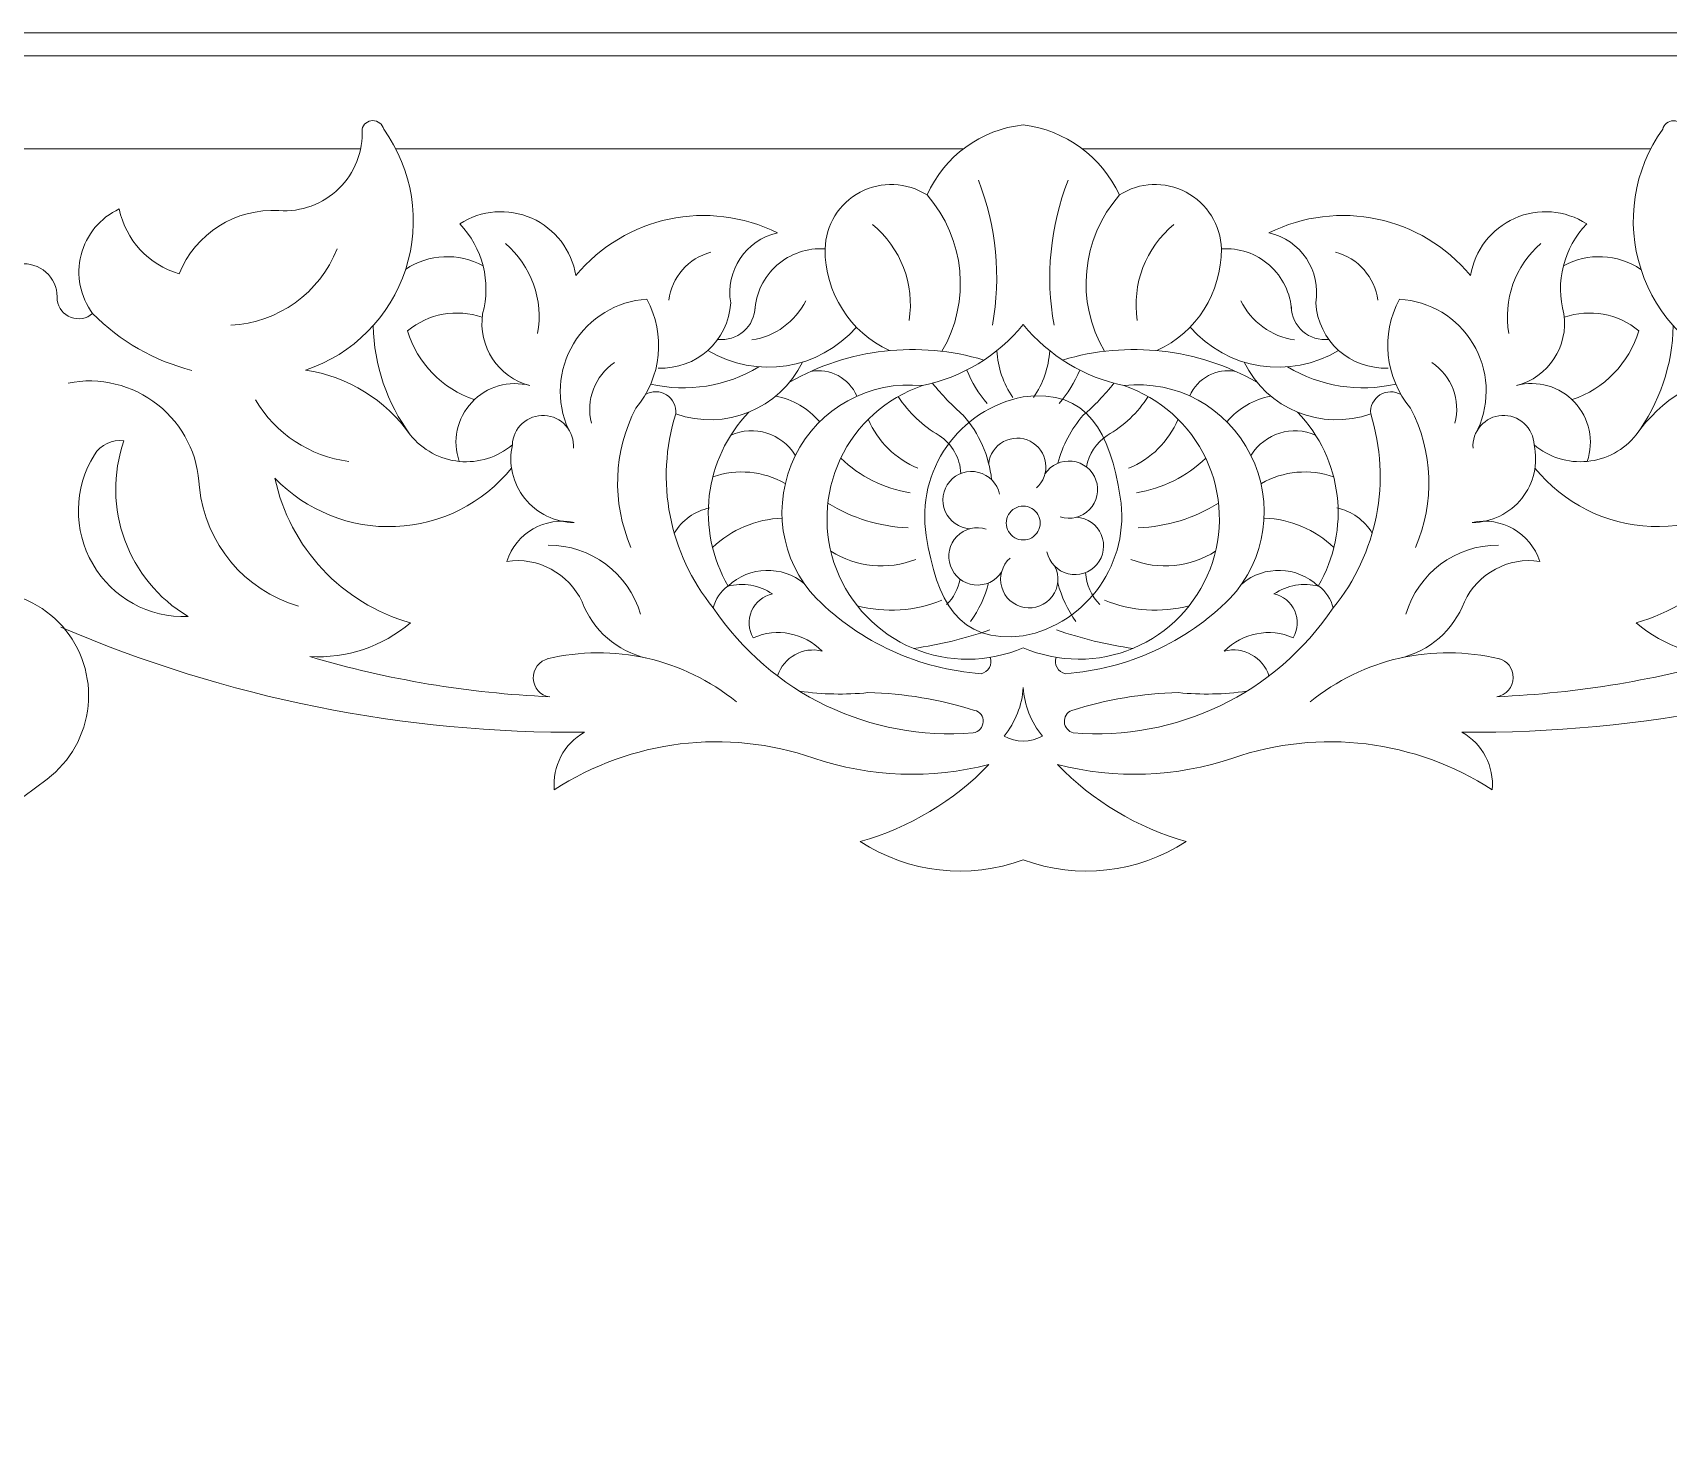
# Model space of a CAD drawing. Header units: millimetres. Extents: x 4333 to 4578, y 940 to 1198.
# Drawn here: x 4391.9 to 4462.3, y 1137.4 to 1198.4 of the extents above; entities that cross this region are included whole.
import ezdxf

# ---------------------------------------------------------------- set-up
doc = ezdxf.new("R2010")
doc.units = ezdxf.units.MM
doc.header["$MEASUREMENT"] = 0
doc.layers.add('SITARA ALL', color=18, linetype='Continuous', true_color=0x000000)

msp = doc.modelspace()

# ---------------------------------------------------------------- linework, layer by layer
at = {"layer": 'SITARA ALL', "lineweight": 9}
for points, knots in [([(4332.512, 1198.401), (4332.512, 1198.401), (4576.512, 1198.401), (4576.512, 1198.401), (4576.512, 1198.401), (4576.512, 1076.401), (4576.512, 1076.401), (4576.512, 1076.401), (4332.512, 1076.401), (4332.512, 1076.401), (4332.512, 1076.401), (4332.512, 1198.401), (4332.512, 1198.401)], [0, 0, 0, 0, 0.25, 0.25, 0.25, 0.5, 0.5, 0.5, 0.75, 0.75, 0.75, 1, 1, 1, 1]), ([(4338.513, 1163.734), (4338.513, 1163.734), (4338.513, 1139.689), (4338.513, 1139.689), (4338.513, 1139.689), (4334.512, 1139.689), (4334.512, 1139.689), (4334.512, 1139.689), (4334.512, 1197.401), (4334.512, 1197.401), (4334.512, 1197.401), (4434.512, 1197.401), (4434.512, 1197.401), (4434.512, 1197.401), (4534.512, 1197.401), (4534.512, 1197.401), (4534.512, 1197.401), (4534.512, 1139.689), (4534.512, 1139.689), (4534.512, 1139.689), (4531.36, 1139.689), (4531.36, 1139.689), (4531.36, 1139.689), (4531.36, 1165.684), (4531.36, 1165.684)], [0, 0, 0, 0, 0.111111, 0.111111, 0.111111, 0.222222, 0.222222, 0.222222, 0.333333, 0.333333, 0.333333, 0.444444, 0.444444, 0.444444, 0.555556, 0.555556, 0.555556, 0.666667, 0.666667, 0.666667, 0.777778, 0.777778, 0.777778, 1, 1, 1, 1]), ([(4373.076, 1193.4), (4377.229, 1191.915), (4381.81, 1192.221), (4385.727, 1194.249), (4386.357, 1194.392), (4387.011, 1194.392), (4387.641, 1194.249), (4388.337, 1194.09), (4388.926, 1193.627), (4389.245, 1192.988), (4389.564, 1192.349), (4389.578, 1191.596), (4389.287, 1190.943), (4388.995, 1190.291), (4388.426, 1189.804), (4387.737, 1189.616), (4387.048, 1189.427), (4386.307, 1189.56), (4385.724, 1189.974), (4386.256, 1188.046), (4388.065, 1186.757), (4390.06, 1186.887), (4390.024, 1187.291), (4390.159, 1187.691), (4390.432, 1187.99), (4390.706, 1188.289), (4391.094, 1188.46), (4391.5, 1188.46), (4391.905, 1188.46), (4392.292, 1188.29), (4392.565, 1187.992), (4392.839, 1187.693), (4392.975, 1187.291), (4392.939, 1186.887), (4392.992, 1186.552), (4393.221, 1186.271), (4393.54, 1186.153), (4393.858, 1186.035), (4394.212, 1186.095), (4394.471, 1186.315), (4393.934, 1187.038), (4393.75, 1187.964), (4393.971, 1188.836), (4394.192, 1189.709), (4394.799, 1190.438), (4395.616, 1190.818), (4395.889, 1189.481), (4396.881, 1188.408), (4398.192, 1188.03), (4398.89, 1189.764), (4400.621, 1190.857), (4402.486, 1190.746), (4403.442, 1190.678), (4404.381, 1191.024), (4405.065, 1191.694), (4405.749, 1192.365), (4406.113, 1193.292), (4406.064, 1194.249), (4406.114, 1194.463), (4406.304, 1194.615), (4406.524, 1194.618), (4406.744, 1194.62), (4406.94, 1194.462), (4406.994, 1194.249), (4408.251, 1192.505), (4408.603, 1190.267), (4407.942, 1188.222), (4407.28, 1186.177), (4405.67, 1184.563), (4403.631, 1183.885), (4405.45, 1183.609), (4407.079, 1182.602), (4408.14, 1181.098), (4408.658, 1180.447), (4409.418, 1180.034), (4410.246, 1179.953), (4411.074, 1179.873), (4411.896, 1180.129), (4412.53, 1180.668)], [0, 0, 0, 0, 0.037037, 0.037037, 0.037037, 0.074074, 0.074074, 0.074074, 0.111111, 0.111111, 0.111111, 0.148148, 0.148148, 0.148148, 0.185185, 0.185185, 0.185185, 0.222222, 0.222222, 0.222222, 0.259259, 0.259259, 0.259259, 0.296296, 0.296296, 0.296296, 0.333333, 0.333333, 0.333333, 0.37037, 0.37037, 0.37037, 0.407407, 0.407407, 0.407407, 0.444444, 0.444444, 0.444444, 0.481481, 0.481481, 0.481481, 0.518519, 0.518519, 0.518519, 0.555556, 0.555556, 0.555556, 0.592593, 0.592593, 0.592593, 0.62963, 0.62963, 0.62963, 0.666667, 0.666667, 0.666667, 0.703704, 0.703704, 0.703704, 0.740741, 0.740741, 0.740741, 0.777778, 0.777778, 0.777778, 0.814815, 0.814815, 0.814815, 0.851852, 0.851852, 0.851852, 0.888889, 0.888889, 0.888889, 0.925926, 0.925926, 0.925926, 1, 1, 1, 1]), ([(4446.061, 1186.43), (4446.018, 1187.187), (4445.674, 1187.896), (4445.106, 1188.397), (4444.537, 1188.899), (4443.794, 1189.151), (4443.038, 1189.098), (4443.009, 1190.127), (4442.428, 1191.061), (4441.517, 1191.54), (4440.605, 1192.02), (4439.516, 1191.977), (4438.652, 1191.418), (4437.886, 1193.072), (4436.321, 1194.213), (4434.512, 1194.433), (4432.692, 1194.238), (4431.115, 1193.09), (4430.372, 1191.418), (4429.506, 1191.973), (4428.407, 1192.018), (4427.497, 1191.535), (4426.588, 1191.052), (4426.011, 1190.128), (4425.986, 1189.098), (4425.229, 1189.15), (4424.484, 1188.897), (4423.916, 1188.395), (4423.348, 1187.893), (4423.005, 1187.188), (4422.963, 1186.43)], [0, 0, 0, 0, 0.090909, 0.090909, 0.090909, 0.181818, 0.181818, 0.181818, 0.272727, 0.272727, 0.272727, 0.363636, 0.363636, 0.363636, 0.454545, 0.454545, 0.454545, 0.545455, 0.545455, 0.545455, 0.636364, 0.636364, 0.636364, 0.727273, 0.727273, 0.727273, 0.818182, 0.818182, 0.818182, 1, 1, 1, 1]), ([(4495.948, 1193.4), (4491.798, 1191.915), (4487.213, 1192.223), (4483.297, 1194.249), (4482.667, 1194.392), (4482.013, 1194.392), (4481.383, 1194.249), (4480.686, 1194.088), (4480.097, 1193.624), (4479.779, 1192.983), (4479.46, 1192.342), (4479.444, 1191.596), (4479.737, 1190.943), (4480.031, 1190.291), (4480.601, 1189.804), (4481.292, 1189.617), (4481.983, 1189.429), (4482.717, 1189.559), (4483.3, 1189.974), (4482.77, 1188.048), (4480.957, 1186.759), (4478.964, 1186.887), (4479, 1187.292), (4478.864, 1187.692), (4478.589, 1187.991), (4478.315, 1188.29), (4477.93, 1188.46), (4477.524, 1188.46), (4477.119, 1188.46), (4476.732, 1188.289), (4476.458, 1187.989), (4476.184, 1187.69), (4476.049, 1187.291), (4476.085, 1186.887), (4476.034, 1186.552), (4475.806, 1186.271), (4475.489, 1186.152), (4475.172, 1186.033), (4474.812, 1186.097), (4474.553, 1186.315), (4475.09, 1187.04), (4475.272, 1187.967), (4475.049, 1188.841), (4474.826, 1189.715), (4474.226, 1190.439), (4473.408, 1190.818), (4473.136, 1189.482), (4472.142, 1188.408), (4470.832, 1188.03), (4470.132, 1189.765), (4468.405, 1190.858), (4466.538, 1190.746), (4465.584, 1190.677), (4464.645, 1191.02), (4463.961, 1191.689), (4463.277, 1192.358), (4462.912, 1193.293), (4462.96, 1194.249), (4462.905, 1194.463), (4462.711, 1194.612), (4462.49, 1194.61), (4462.269, 1194.608), (4462.08, 1194.464), (4462.029, 1194.249), (4460.775, 1192.499), (4460.428, 1190.257), (4461.095, 1188.21), (4461.762, 1186.162), (4463.348, 1184.56), (4465.393, 1183.885), (4463.573, 1183.609), (4461.945, 1182.603), (4460.884, 1181.098), (4461.889, 1182.461), (4462.447, 1184.1), (4462.482, 1185.793)], [0, 0, 0, 0, 0.038462, 0.038462, 0.038462, 0.076923, 0.076923, 0.076923, 0.115385, 0.115385, 0.115385, 0.153846, 0.153846, 0.153846, 0.192308, 0.192308, 0.192308, 0.230769, 0.230769, 0.230769, 0.269231, 0.269231, 0.269231, 0.307692, 0.307692, 0.307692, 0.346154, 0.346154, 0.346154, 0.384615, 0.384615, 0.384615, 0.423077, 0.423077, 0.423077, 0.461538, 0.461538, 0.461538, 0.5, 0.5, 0.5, 0.538462, 0.538462, 0.538462, 0.576923, 0.576923, 0.576923, 0.615385, 0.615385, 0.615385, 0.653846, 0.653846, 0.653846, 0.692308, 0.692308, 0.692308, 0.730769, 0.730769, 0.730769, 0.769231, 0.769231, 0.769231, 0.807692, 0.807692, 0.807692, 0.846154, 0.846154, 0.846154, 0.884615, 0.884615, 0.884615, 0.923077, 0.923077, 0.923077, 1, 1, 1, 1]), ([(4418.803, 1183.972), (4420.438, 1183.892), (4421.832, 1185.142), (4421.925, 1186.776), (4421.683, 1188.156), (4422.573, 1189.483), (4423.941, 1189.786), (4420.97, 1191.264), (4417.377, 1190.506), (4415.262, 1187.949), (4415.087, 1189.04), (4414.372, 1189.969), (4413.362, 1190.417), (4412.352, 1190.865), (4411.192, 1190.777), (4410.266, 1190.174), (4411.253, 1189.147), (4411.627, 1187.676), (4411.251, 1186.302), (4411.042, 1184.903), (4411.919, 1183.572), (4413.289, 1183.217), (4412.384, 1183.458), (4411.42, 1183.18), (4410.783, 1182.494), (4410.146, 1181.808), (4409.936, 1180.837), (4410.244, 1179.953)], [0, 0, 0, 0, 0.1, 0.1, 0.1, 0.2, 0.2, 0.2, 0.3, 0.3, 0.3, 0.4, 0.4, 0.4, 0.5, 0.5, 0.5, 0.6, 0.6, 0.6, 0.7, 0.7, 0.7, 0.8, 0.8, 0.8, 1, 1, 1, 1]), ([(4458.78, 1179.953), (4459.084, 1180.838), (4458.874, 1181.819), (4458.233, 1182.503), (4457.593, 1183.186), (4456.639, 1183.462), (4455.735, 1183.217), (4457.104, 1183.573), (4457.984, 1184.903), (4457.773, 1186.302), (4457.397, 1187.675), (4457.772, 1189.147), (4458.758, 1190.174), (4457.83, 1190.774), (4456.662, 1190.864), (4455.653, 1190.413), (4454.645, 1189.962), (4453.934, 1189.041), (4453.762, 1187.949), (4451.645, 1190.504), (4448.053, 1191.267), (4445.083, 1189.786), (4446.451, 1189.485), (4447.339, 1188.157), (4447.099, 1186.776), (4447.194, 1185.142), (4448.586, 1183.89), (4450.221, 1183.972)], [0, 0, 0, 0, 0.1, 0.1, 0.1, 0.2, 0.2, 0.2, 0.3, 0.3, 0.3, 0.4, 0.4, 0.4, 0.5, 0.5, 0.5, 0.6, 0.6, 0.6, 0.7, 0.7, 0.7, 0.8, 0.8, 0.8, 1, 1, 1, 1]), ([(4411.234, 1186.157), (4410.134, 1186.535), (4408.918, 1186.315), (4408.021, 1185.576), (4408.441, 1184.18), (4409.512, 1183.075), (4410.894, 1182.612)], [0, 0, 0, 0, 0.333333, 0.333333, 0.333333, 1, 1, 1, 1]), ([(4417.635, 1176.253), (4416.796, 1178.181), (4416.875, 1180.385), (4417.847, 1182.248), (4418.95, 1183.567), (4419.137, 1185.423), (4418.318, 1186.935), (4417.014, 1186.853), (4415.834, 1186.136), (4415.161, 1185.016), (4414.488, 1183.896), (4414.405, 1182.526), (4414.945, 1181.337)], [0, 0, 0, 0, 0.2, 0.2, 0.2, 0.4, 0.4, 0.4, 0.6, 0.6, 0.6, 1, 1, 1, 1]), ([(4421.366, 1185.203), (4421.77, 1185.157), (4422.175, 1185.283), (4422.481, 1185.55), (4422.788, 1185.817), (4422.968, 1186.198), (4422.978, 1186.605)], [0, 0, 0, 0, 0.333333, 0.333333, 0.333333, 1, 1, 1, 1]), ([(4446.046, 1186.605), (4446.056, 1186.198), (4446.237, 1185.815), (4446.544, 1185.548), (4446.851, 1185.282), (4447.254, 1185.157), (4447.658, 1185.203)], [0, 0, 0, 0, 0.333333, 0.333333, 0.333333, 1, 1, 1, 1]), ([(4451.389, 1176.253), (4452.227, 1178.182), (4452.15, 1180.384), (4451.177, 1182.248), (4450.075, 1183.565), (4449.888, 1185.424), (4450.705, 1186.935), (4452.007, 1186.857), (4453.188, 1186.144), (4453.862, 1185.028), (4454.537, 1183.912), (4454.615, 1182.526), (4454.079, 1181.337)], [0, 0, 0, 0, 0.2, 0.2, 0.2, 0.4, 0.4, 0.4, 0.6, 0.6, 0.6, 1, 1, 1, 1]), ([(4458.13, 1182.612), (4459.512, 1183.075), (4460.583, 1184.179), (4461.003, 1185.576), (4460.106, 1186.314), (4458.89, 1186.535), (4457.79, 1186.157)], [0, 0, 0, 0, 0.333333, 0.333333, 0.333333, 1, 1, 1, 1]), ([(4430.177, 1183.213), (4431.878, 1183.571), (4433.406, 1184.496), (4434.512, 1185.838), (4435.618, 1184.496), (4437.146, 1183.571), (4438.847, 1183.213)], [0, 0, 0, 0, 0.333333, 0.333333, 0.333333, 1, 1, 1, 1]), ([(4425.008, 1184.226), (4424.026, 1182.205), (4421.678, 1181.247), (4419.561, 1182), (4418.662, 1179.121), (4419.268, 1175.986), (4421.177, 1173.65)], [0, 0, 0, 0, 0.333333, 0.333333, 0.333333, 1, 1, 1, 1]), ([(4445.086, 1170.723), (4444.823, 1171.528), (4443.987, 1171.995), (4443.164, 1171.794), (4443.939, 1172.58), (4445.119, 1172.806), (4446.129, 1172.364), (4446.334, 1172.717), (4446.358, 1173.146), (4446.194, 1173.519), (4446.03, 1173.892), (4445.7, 1174.164), (4445.302, 1174.251), (4445.866, 1174.634), (4446.568, 1174.755), (4447.228, 1174.584), (4447.537, 1174.355), (4447.756, 1174.024), (4447.847, 1173.65), (4449.755, 1175.986), (4450.363, 1179.121), (4449.463, 1182), (4447.347, 1181.245), (4445, 1182.206), (4444.016, 1184.226)], [0, 0, 0, 0, 0.111111, 0.111111, 0.111111, 0.222222, 0.222222, 0.222222, 0.333333, 0.333333, 0.333333, 0.444444, 0.444444, 0.444444, 0.555556, 0.555556, 0.555556, 0.666667, 0.666667, 0.666667, 0.777778, 0.777778, 0.777778, 1, 1, 1, 1]), ([(4393.413, 1183.326), (4394.774, 1183.596), (4396.186, 1183.255), (4397.274, 1182.393), (4398.362, 1181.53), (4399.016, 1180.225), (4399.063, 1178.838), (4399.316, 1176.423), (4401.003, 1174.403), (4403.334, 1173.727)], [0, 0, 0, 0, 0.25, 0.25, 0.25, 0.5, 0.5, 0.5, 1, 1, 1, 1]), ([(4435.932, 1171.521), (4435.879, 1171.376), (4435.891, 1171.214), (4435.967, 1171.079), (4436.043, 1170.944), (4436.173, 1170.849), (4436.325, 1170.819), (4438.997, 1171.014), (4441.508, 1172.161), (4443.406, 1174.051), (4444.971, 1175.723), (4445.327, 1178.193), (4444.298, 1180.238), (4443.268, 1182.284), (4441.122, 1183.475), (4438.847, 1183.213), (4440.405, 1182.686), (4441.681, 1181.547), (4442.381, 1180.059), (4443.08, 1178.57), (4443.14, 1176.853), (4442.551, 1175.318), (4441.962, 1173.782), (4440.772, 1172.553), (4439.256, 1171.915), (4437.741, 1171.276), (4436.022, 1171.286), (4434.512, 1171.937), (4433.002, 1171.284), (4431.292, 1171.275), (4429.775, 1171.911), (4428.259, 1172.548), (4427.065, 1173.783), (4426.473, 1175.318), (4425.882, 1176.852), (4425.942, 1178.562), (4426.64, 1180.051), (4427.337, 1181.541), (4428.619, 1182.684), (4430.177, 1183.213), (4427.9, 1183.454), (4425.714, 1182.248), (4424.704, 1180.193), (4423.693, 1178.138), (4424.037, 1175.708), (4425.618, 1174.051), (4427.516, 1172.161), (4430.027, 1171.014), (4432.699, 1170.819), (4432.851, 1170.849), (4432.982, 1170.944), (4433.057, 1171.08), (4433.133, 1171.215), (4433.146, 1171.376), (4433.092, 1171.521)], [0, 0, 0, 0, 0.052632, 0.052632, 0.052632, 0.105263, 0.105263, 0.105263, 0.157895, 0.157895, 0.157895, 0.210526, 0.210526, 0.210526, 0.263158, 0.263158, 0.263158, 0.315789, 0.315789, 0.315789, 0.368421, 0.368421, 0.368421, 0.421053, 0.421053, 0.421053, 0.473684, 0.473684, 0.473684, 0.526316, 0.526316, 0.526316, 0.578947, 0.578947, 0.578947, 0.631579, 0.631579, 0.631579, 0.684211, 0.684211, 0.684211, 0.736842, 0.736842, 0.736842, 0.789474, 0.789474, 0.789474, 0.842105, 0.842105, 0.842105, 0.894737, 0.894737, 0.894737, 1, 1, 1, 1]), ([(4434.512, 1172.443), (4437.284, 1172.984), (4439.13, 1175.623), (4438.686, 1178.413), (4438.242, 1181.202), (4437.315, 1183.081), (4434.512, 1182.734), (4431.74, 1182.194), (4429.894, 1179.554), (4430.338, 1176.764), (4430.782, 1173.975), (4431.709, 1172.096), (4434.512, 1172.443)], [0, 0, 0, 0, 0.25, 0.25, 0.25, 0.5, 0.5, 0.5, 0.75, 0.75, 0.75, 1, 1, 1, 1]), ([(4433.152, 1179.166), (4433.039, 1180.193), (4432.614, 1181.16), (4431.933, 1181.937), (4431.449, 1182.354), (4431.007, 1182.816), (4430.611, 1183.317)], [0, 0, 0, 0, 0.333333, 0.333333, 0.333333, 1, 1, 1, 1]), ([(4438.413, 1183.317), (4438.017, 1182.816), (4437.575, 1182.354), (4437.091, 1181.937), (4436.572, 1181.344), (4436.199, 1180.639), (4436.002, 1179.876)], [0, 0, 0, 0, 0.333333, 0.333333, 0.333333, 1, 1, 1, 1]), ([(4419.561, 1182), (4419.592, 1182.325), (4419.437, 1182.641), (4419.16, 1182.816), (4418.883, 1182.991), (4418.535, 1182.997), (4418.254, 1182.828)], [0, 0, 0, 0, 0.333333, 0.333333, 0.333333, 1, 1, 1, 1]), ([(4429.136, 1182.747), (4429.579, 1182.054), (4430.184, 1181.479), (4430.899, 1181.071), (4431.45, 1180.704), (4431.795, 1180.096), (4431.829, 1179.434)], [0, 0, 0, 0, 0.333333, 0.333333, 0.333333, 1, 1, 1, 1]), ([(4439.888, 1182.747), (4439.445, 1182.054), (4438.84, 1181.479), (4438.125, 1181.071), (4437.657, 1180.759), (4437.334, 1180.271), (4437.229, 1179.718)], [0, 0, 0, 0, 0.333333, 0.333333, 0.333333, 1, 1, 1, 1]), ([(4450.77, 1182.828), (4450.488, 1182.995), (4450.136, 1182.99), (4449.861, 1182.814), (4449.585, 1182.637), (4449.431, 1182.325), (4449.463, 1182)], [0, 0, 0, 0, 0.333333, 0.333333, 0.333333, 1, 1, 1, 1]), ([(4415.157, 1180.522), (4415.182, 1180.874), (4415.065, 1181.221), (4414.831, 1181.486), (4414.598, 1181.751), (4414.27, 1181.911), (4413.918, 1181.93), (4413.565, 1181.949), (4413.22, 1181.826), (4412.959, 1181.589), (4412.698, 1181.351), (4412.544, 1181.02), (4412.53, 1180.668), (4412.351, 1179.857), (4412.548, 1179.009), (4413.066, 1178.36), (4413.584, 1177.711), (4414.362, 1177.331), (4415.193, 1177.326), (4413.938, 1177.594), (4412.685, 1176.873), (4412.29, 1175.652), (4413.634, 1175.848), (4414.95, 1175.141), (4415.531, 1173.913), (4415.994, 1172.689), (4417.037, 1171.778), (4418.313, 1171.485)], [0, 0, 0, 0, 0.1, 0.1, 0.1, 0.2, 0.2, 0.2, 0.3, 0.3, 0.3, 0.4, 0.4, 0.4, 0.5, 0.5, 0.5, 0.6, 0.6, 0.6, 0.7, 0.7, 0.7, 0.8, 0.8, 0.8, 1, 1, 1, 1]), ([(4422.71, 1182.072), (4420.769, 1180.058), (4420.403, 1177.002), (4421.819, 1174.59), (4422.728, 1175.448), (4424.137, 1175.491), (4425.098, 1174.692)], [0, 0, 0, 0, 0.333333, 0.333333, 0.333333, 1, 1, 1, 1]), ([(4443.926, 1174.692), (4444.887, 1175.492), (4446.295, 1175.447), (4447.205, 1174.59), (4448.619, 1177.003), (4448.257, 1180.06), (4446.314, 1182.072)], [0, 0, 0, 0, 0.333333, 0.333333, 0.333333, 1, 1, 1, 1]), ([(4453.867, 1180.522), (4453.842, 1180.874), (4453.958, 1181.221), (4454.191, 1181.485), (4454.424, 1181.75), (4454.755, 1181.91), (4455.106, 1181.93), (4455.458, 1181.95), (4455.803, 1181.828), (4456.064, 1181.59), (4456.325, 1181.353), (4456.48, 1181.02), (4456.494, 1180.668), (4457.129, 1180.13), (4457.954, 1179.872), (4458.782, 1179.954), (4459.61, 1180.035), (4460.367, 1180.446), (4460.884, 1181.098)], [0, 0, 0, 0, 0.142857, 0.142857, 0.142857, 0.285714, 0.285714, 0.285714, 0.428571, 0.428571, 0.428571, 0.571429, 0.571429, 0.571429, 0.714286, 0.714286, 0.714286, 1, 1, 1, 1]), ([(4398.574, 1173.283), (4395.981, 1174.827), (4394.83, 1177.985), (4395.815, 1180.837), (4395.311, 1180.909), (4394.812, 1180.673), (4394.548, 1180.238), (4393.652, 1178.807), (4393.623, 1176.998), (4394.472, 1175.539), (4395.321, 1174.081), (4396.887, 1173.211), (4398.574, 1173.283)], [0, 0, 0, 0, 0.25, 0.25, 0.25, 0.5, 0.5, 0.5, 0.75, 0.75, 0.75, 1, 1, 1, 1]), ([(4435.081, 1178.81), (4435.381, 1179.082), (4435.528, 1179.486), (4435.474, 1179.888), (4435.42, 1180.29), (4435.175, 1180.638), (4434.813, 1180.822), (4434.452, 1181.007), (4434.023, 1181.001), (4433.666, 1180.808), (4433.309, 1180.615), (4433.07, 1180.263), (4433.026, 1179.859)], [0, 0, 0, 0, 0.2, 0.2, 0.2, 0.4, 0.4, 0.4, 0.6, 0.6, 0.6, 1, 1, 1, 1]), ([(4456.494, 1180.668), (4456.675, 1179.859), (4456.48, 1179.011), (4455.964, 1178.362), (4455.448, 1177.713), (4454.661, 1177.332), (4453.831, 1177.326), (4455.084, 1177.595), (4456.338, 1176.871), (4456.734, 1175.652), (4455.388, 1175.848), (4454.074, 1175.143), (4453.493, 1173.913), (4453.031, 1172.69), (4451.986, 1171.778), (4450.711, 1171.485)], [0, 0, 0, 0, 0.166667, 0.166667, 0.166667, 0.333333, 0.333333, 0.333333, 0.5, 0.5, 0.5, 0.666667, 0.666667, 0.666667, 1, 1, 1, 1]), ([(4414.083, 1171.466), (4413.685, 1171.378), (4413.409, 1171.014), (4413.431, 1170.607), (4413.453, 1170.199), (4413.731, 1169.872), (4414.136, 1169.827), (4410.639, 1169.98), (4407.173, 1170.56), (4403.816, 1171.553), (4405.392, 1171.463), (4406.942, 1171.985), (4408.142, 1173.01), (4405.194, 1173.842), (4402.949, 1176.242), (4402.311, 1179.238), (4403.662, 1177.828), (4405.555, 1177.068), (4407.505, 1177.152), (4409.456, 1177.236), (4411.269, 1178.146), (4412.495, 1179.666)], [0, 0, 0, 0, 0.125, 0.125, 0.125, 0.25, 0.25, 0.25, 0.375, 0.375, 0.375, 0.5, 0.5, 0.5, 0.625, 0.625, 0.625, 0.75, 0.75, 0.75, 1, 1, 1, 1]), ([(4433.491, 1178.549), (4433.391, 1179.008), (4433.039, 1179.37), (4432.583, 1179.483), (4432.127, 1179.597), (4431.651, 1179.447), (4431.347, 1179.089), (4431.043, 1178.731), (4430.968, 1178.232), (4431.154, 1177.8), (4431.34, 1177.369), (4431.748, 1177.081), (4432.217, 1177.056)], [0, 0, 0, 0, 0.2, 0.2, 0.2, 0.4, 0.4, 0.4, 0.6, 0.6, 0.6, 1, 1, 1, 1]), ([(4436.102, 1177.563), (4436.549, 1177.421), (4437.039, 1177.544), (4437.365, 1177.882), (4437.691, 1178.22), (4437.8, 1178.708), (4437.642, 1179.15), (4437.484, 1179.592), (4437.089, 1179.907), (4436.622, 1179.961), (4436.156, 1180.016), (4435.702, 1179.806), (4435.446, 1179.413)], [0, 0, 0, 0, 0.2, 0.2, 0.2, 0.4, 0.4, 0.4, 0.6, 0.6, 0.6, 1, 1, 1, 1]), ([(4456.529, 1179.666), (4457.757, 1178.148), (4459.579, 1177.232), (4461.53, 1177.152), (4463.481, 1177.071), (4465.364, 1177.826), (4466.713, 1179.238), (4466.077, 1176.241), (4463.829, 1173.843), (4460.882, 1173.01), (4462.083, 1171.985), (4463.632, 1171.463), (4465.208, 1171.553), (4461.851, 1170.56), (4458.385, 1169.98), (4454.888, 1169.827), (4455.291, 1169.889), (4455.59, 1170.234), (4455.594, 1170.642), (4455.599, 1171.05), (4455.343, 1171.395), (4454.941, 1171.466)], [0, 0, 0, 0, 0.125, 0.125, 0.125, 0.25, 0.25, 0.25, 0.375, 0.375, 0.375, 0.5, 0.5, 0.5, 0.625, 0.625, 0.625, 0.75, 0.75, 0.75, 1, 1, 1, 1]), ([(4435.241, 1177.302), (4435.241, 1177.042), (4435.102, 1176.801), (4434.877, 1176.671), (4434.651, 1176.541), (4434.373, 1176.541), (4434.147, 1176.671), (4433.922, 1176.801), (4433.783, 1177.042), (4433.783, 1177.302), (4433.783, 1177.563), (4433.922, 1177.804), (4434.147, 1177.934), (4434.373, 1178.064), (4434.651, 1178.064), (4434.877, 1177.934), (4435.102, 1177.804), (4435.241, 1177.563), (4435.241, 1177.302)], [0, 0, 0, 0, 0.166667, 0.166667, 0.166667, 0.333333, 0.333333, 0.333333, 0.5, 0.5, 0.5, 0.666667, 0.666667, 0.666667, 0.833333, 0.833333, 0.833333, 1, 1, 1, 1]), ([(4435.533, 1176.056), (4435.633, 1175.597), (4435.985, 1175.235), (4436.441, 1175.121), (4436.897, 1175.008), (4437.373, 1175.158), (4437.677, 1175.516), (4437.981, 1175.874), (4438.056, 1176.373), (4437.87, 1176.804), (4437.684, 1177.236), (4437.276, 1177.524), (4436.807, 1177.548)], [0, 0, 0, 0, 0.2, 0.2, 0.2, 0.4, 0.4, 0.4, 0.6, 0.6, 0.6, 1, 1, 1, 1]), ([(4432.922, 1177.041), (4432.475, 1177.184), (4431.985, 1177.06), (4431.659, 1176.722), (4431.333, 1176.385), (4431.224, 1175.897), (4431.382, 1175.455), (4431.54, 1175.012), (4431.935, 1174.698), (4432.402, 1174.643), (4432.868, 1174.589), (4433.322, 1174.798), (4433.578, 1175.192)], [0, 0, 0, 0, 0.2, 0.2, 0.2, 0.4, 0.4, 0.4, 0.6, 0.6, 0.6, 1, 1, 1, 1]), ([(4374.183, 1164.615), (4380.074, 1161.426), (4387.297, 1162.081), (4392.512, 1166.287), (4393.512, 1167.044), (4394.151, 1168.184), (4394.275, 1169.432), (4394.399, 1170.68), (4394.002, 1171.918), (4393.17, 1172.857), (4392.339, 1173.796), (4391.154, 1174.346), (4389.9, 1174.374), (4388.646, 1174.402), (4387.442, 1173.911), (4386.569, 1173.01), (4386.291, 1172.285), (4386.586, 1171.465), (4387.263, 1171.083), (4387.94, 1170.701), (4388.742, 1170.809), (4389.219, 1171.422), (4389.782, 1171.388), (4390.26, 1171), (4390.409, 1170.457), (4390.558, 1169.914), (4390.333, 1169.328), (4389.867, 1169.011), (4387.485, 1167.807), (4384.811, 1167.298), (4382.153, 1167.541), (4383.748, 1168.469), (4384.636, 1170.259), (4384.411, 1172.09), (4384.187, 1173.922), (4382.924, 1175.434), (4381.152, 1175.951)], [0, 0, 0, 0, 0.076923, 0.076923, 0.076923, 0.153846, 0.153846, 0.153846, 0.230769, 0.230769, 0.230769, 0.307692, 0.307692, 0.307692, 0.384615, 0.384615, 0.384615, 0.461538, 0.461538, 0.461538, 0.538462, 0.538462, 0.538462, 0.615385, 0.615385, 0.615385, 0.692308, 0.692308, 0.692308, 0.769231, 0.769231, 0.769231, 0.846154, 0.846154, 0.846154, 1, 1, 1, 1]), ([(4433.943, 1175.795), (4433.596, 1175.479), (4433.458, 1174.993), (4433.588, 1174.542), (4433.717, 1174.09), (4434.085, 1173.752), (4434.547, 1173.668), (4435.009, 1173.584), (4435.479, 1173.769), (4435.76, 1174.146), (4436.04, 1174.522), (4436.086, 1175.02), (4435.872, 1175.438)], [0, 0, 0, 0, 0.2, 0.2, 0.2, 0.4, 0.4, 0.4, 0.6, 0.6, 0.6, 1, 1, 1, 1]), ([(4423.938, 1170.723), (4424.2, 1171.527), (4425.038, 1171.994), (4425.86, 1171.794), (4425.084, 1172.58), (4423.906, 1172.807), (4422.895, 1172.364), (4422.689, 1172.715), (4422.664, 1173.144), (4422.827, 1173.517), (4422.99, 1173.89), (4423.325, 1174.163), (4423.722, 1174.251), (4423.158, 1174.634), (4422.456, 1174.755), (4421.796, 1174.584), (4421.487, 1174.355), (4421.268, 1174.024), (4421.177, 1173.65), (4423.653, 1169.962), (4427.93, 1167.905), (4432.357, 1168.277), (4432.597, 1168.305), (4432.781, 1168.503), (4432.79, 1168.744), (4432.8, 1168.985), (4432.655, 1169.192), (4432.418, 1169.239), (4430.934, 1169.713), (4429.389, 1169.97), (4427.83, 1170.003), (4426.855, 1169.907), (4425.871, 1169.927), (4424.901, 1170.063)], [0, 0, 0, 0, 0.083333, 0.083333, 0.083333, 0.166667, 0.166667, 0.166667, 0.25, 0.25, 0.25, 0.333333, 0.333333, 0.333333, 0.416667, 0.416667, 0.416667, 0.5, 0.5, 0.5, 0.583333, 0.583333, 0.583333, 0.666667, 0.666667, 0.666667, 0.75, 0.75, 0.75, 0.833333, 0.833333, 0.833333, 1, 1, 1, 1]), ([(4444.123, 1170.063), (4443.153, 1169.927), (4442.169, 1169.907), (4441.194, 1170.003), (4439.635, 1169.97), (4438.09, 1169.713), (4436.606, 1169.239), (4436.398, 1169.159), (4436.267, 1168.954), (4436.283, 1168.732), (4436.298, 1168.511), (4436.45, 1168.327), (4436.667, 1168.277), (4441.094, 1167.907), (4445.372, 1169.961), (4447.847, 1173.65)], [0, 0, 0, 0, 0.166667, 0.166667, 0.166667, 0.333333, 0.333333, 0.333333, 0.5, 0.5, 0.5, 0.666667, 0.666667, 0.666667, 1, 1, 1, 1]), ([(4393.098, 1172.828), (4400.214, 1169.768), (4407.888, 1168.227), (4415.633, 1168.302), (4414.748, 1167.803), (4414.239, 1166.83), (4414.335, 1165.818), (4417.643, 1167.972), (4421.764, 1168.477), (4425.495, 1167.189), (4427.93, 1166.365), (4430.551, 1166.269), (4433.039, 1166.913), (4431.521, 1165.335), (4429.609, 1164.19), (4427.502, 1163.595), (4429.586, 1162.246), (4432.181, 1161.954), (4434.512, 1162.807), (4436.844, 1161.955), (4439.438, 1162.246), (4441.522, 1163.595), (4439.415, 1164.19), (4437.503, 1165.336), (4435.985, 1166.913), (4438.473, 1166.269), (4441.094, 1166.365), (4443.529, 1167.189), (4447.26, 1168.479), (4451.381, 1167.971), (4454.689, 1165.818), (4454.785, 1166.83), (4454.277, 1167.803), (4453.391, 1168.302), (4461.136, 1168.227), (4468.81, 1169.768), (4475.926, 1172.828)], [0, 0, 0, 0, 0.076923, 0.076923, 0.076923, 0.153846, 0.153846, 0.153846, 0.230769, 0.230769, 0.230769, 0.307692, 0.307692, 0.307692, 0.384615, 0.384615, 0.384615, 0.461538, 0.461538, 0.461538, 0.538462, 0.538462, 0.538462, 0.615385, 0.615385, 0.615385, 0.692308, 0.692308, 0.692308, 0.769231, 0.769231, 0.769231, 0.846154, 0.846154, 0.846154, 1, 1, 1, 1]), ([(4435.338, 1168.134), (4434.848, 1168.727), (4434.558, 1169.461), (4434.512, 1170.229), (4434.466, 1169.461), (4434.176, 1168.727), (4433.686, 1168.134), (4434.2, 1167.849), (4434.824, 1167.849), (4435.338, 1168.134)], [0, 0, 0, 0, 0.333333, 0.333333, 0.333333, 0.666667, 0.666667, 0.666667, 1, 1, 1, 1])]:
    msp.add_open_spline(points, degree=3, knots=knots, dxfattribs=at)
for points in [[(4405.998, 1193.4), (4405.998, 1193.4), (4388.982, 1193.4), (4388.982, 1193.4)], [(4431.933, 1193.4), (4431.933, 1193.4), (4407.514, 1193.4), (4407.514, 1193.4)], [(4437.057, 1193.4), (4437.057, 1193.4), (4461.51, 1193.4), (4461.51, 1193.4)], [(4433.187, 1185.811), (4433.565, 1187.907), (4433.356, 1190.066), (4432.583, 1192.051)], [(4436.441, 1192.051), (4435.668, 1190.066), (4435.459, 1187.907), (4435.837, 1185.811)], [(4431.015, 1184.692), (4432.271, 1186.839), (4432.014, 1189.548), (4430.372, 1191.418)], [(4438.652, 1191.418), (4437.011, 1189.547), (4436.751, 1186.839), (4438.009, 1184.692)], [(4429.604, 1186.021), (4429.844, 1187.58), (4429.245, 1189.149), (4428.025, 1190.15)], [(4440.999, 1190.15), (4439.78, 1189.148), (4439.179, 1187.58), (4439.42, 1186.021)], [(4400.411, 1185.815), (4402.452, 1185.915), (4404.244, 1187.2), (4404.991, 1189.103)], [(4411.27, 1188.368), (4410.217, 1188.944), (4408.931, 1188.886), (4407.935, 1188.216)], [(4413.619, 1185.455), (4413.873, 1186.9), (4413.349, 1188.37), (4412.239, 1189.328)], [(4421.075, 1188.954), (4420.102, 1188.703), (4419.382, 1187.884), (4419.258, 1186.887)], [(4425.986, 1189.098), (4425.974, 1187.221), (4427.056, 1185.511), (4428.759, 1184.721)], [(4440.265, 1184.721), (4441.967, 1185.512), (4443.051, 1187.221), (4443.038, 1189.098)], [(4449.765, 1186.887), (4449.641, 1187.884), (4448.922, 1188.703), (4447.949, 1188.954)], [(4456.785, 1189.328), (4455.675, 1188.37), (4455.15, 1186.899), (4455.405, 1185.455)], [(4461.089, 1188.216), (4460.092, 1188.886), (4458.807, 1188.945), (4457.754, 1188.368)], [(4422.833, 1185.179), (4423.837, 1185.329), (4424.704, 1185.96), (4425.154, 1186.87)], [(4443.87, 1186.87), (4444.32, 1185.96), (4445.187, 1185.328), (4446.191, 1185.179)], [(4394.471, 1186.315), (4395.644, 1185.125), (4397.12, 1184.28), (4398.74, 1183.872)], [(4406.542, 1185.793), (4406.577, 1184.1), (4407.135, 1182.461), (4408.14, 1181.098)], [(4420.942, 1184.731), (4423.034, 1183.467), (4425.73, 1183.889), (4427.333, 1185.736)], [(4432.82, 1184.316), (4430.018, 1185.156), (4426.996, 1184.812), (4424.455, 1183.362)], [(4444.569, 1183.362), (4442.028, 1184.812), (4439.006, 1185.157), (4436.204, 1184.316)], [(4441.691, 1185.736), (4443.296, 1183.891), (4445.991, 1183.466), (4448.082, 1184.731)], [(4433.374, 1184.718), (4433.417, 1183.995), (4433.656, 1183.297), (4434.066, 1182.699)], [(4434.958, 1182.699), (4435.368, 1183.297), (4435.607, 1183.995), (4435.65, 1184.718)], [(4416.927, 1184.204), (4416.078, 1183.634), (4415.681, 1182.592), (4415.936, 1181.602)], [(4418.481, 1183.279), (4420.071, 1182.911), (4421.739, 1183.178), (4423.134, 1184.023)], [(4427.35, 1182.769), (4427.017, 1183.541), (4426.197, 1183.98), (4425.371, 1183.828)], [(4432.083, 1183.887), (4432.297, 1183.359), (4432.594, 1182.871), (4432.966, 1182.44)], [(4436.058, 1182.44), (4436.43, 1182.871), (4436.728, 1183.359), (4436.941, 1183.887)], [(4443.653, 1183.828), (4442.826, 1183.979), (4442.006, 1183.541), (4441.674, 1182.769)], [(4445.89, 1184.023), (4447.285, 1183.178), (4448.954, 1182.911), (4450.543, 1183.279)], [(4453.088, 1181.602), (4453.343, 1182.592), (4452.946, 1183.634), (4452.097, 1184.204)], [(4401.484, 1182.598), (4402.341, 1181.145), (4403.819, 1180.17), (4405.492, 1179.954)], [(4425.741, 1181.666), (4425.256, 1182.235), (4424.593, 1182.621), (4423.859, 1182.762)], [(4445.165, 1182.762), (4444.431, 1182.621), (4443.767, 1182.235), (4443.283, 1181.666)], [(4427.847, 1181.768), (4428.25, 1180.811), (4429.016, 1180.054), (4429.978, 1179.664)], [(4439.046, 1179.664), (4440.008, 1180.054), (4440.774, 1180.811), (4441.177, 1181.768)], [(4424.699, 1180.224), (4424.119, 1181.161), (4422.939, 1181.528), (4421.931, 1181.081)], [(4447.093, 1181.081), (4446.085, 1181.527), (4444.904, 1181.162), (4444.325, 1180.224)], [(4424.265, 1179.006), (4423.318, 1179.544), (4422.186, 1179.649), (4421.157, 1179.291)], [(4426.661, 1180.092), (4427.481, 1179.304), (4428.52, 1178.784), (4429.642, 1178.599)], [(4439.382, 1178.599), (4440.504, 1178.784), (4441.543, 1179.304), (4442.363, 1180.092)], [(4447.867, 1179.291), (4446.838, 1179.648), (4445.706, 1179.545), (4444.759, 1179.006)], [(4426.108, 1178.161), (4427.146, 1177.507), (4428.339, 1177.14), (4429.565, 1177.099)], [(4439.459, 1177.099), (4440.685, 1177.14), (4441.878, 1177.506), (4442.916, 1178.161)], [(4421.015, 1177.952), (4420.379, 1177.816), (4419.829, 1177.422), (4419.497, 1176.864)], [(4424.136, 1177.515), (4423.018, 1177.468), (4421.955, 1177.018), (4421.145, 1176.248)], [(4447.879, 1176.248), (4447.068, 1177.018), (4446.006, 1177.469), (4444.888, 1177.515)], [(4449.527, 1176.864), (4449.194, 1177.422), (4448.645, 1177.816), (4448.009, 1177.952)], [(4418.051, 1173.377), (4417.528, 1175.143), (4415.909, 1176.354), (4414.067, 1176.354)], [(4426.235, 1176.088), (4427.327, 1175.397), (4428.682, 1175.266), (4429.887, 1175.736)], [(4439.137, 1175.736), (4440.342, 1175.266), (4441.697, 1175.396), (4442.789, 1176.088)], [(4454.957, 1176.354), (4453.115, 1176.353), (4451.495, 1175.143), (4450.973, 1173.377)], [(4431.214, 1173.791), (4431.514, 1174.089), (4431.716, 1174.471), (4431.795, 1174.887)], [(4432.243, 1173.059), (4432.603, 1173.563), (4432.867, 1174.129), (4433.022, 1174.729)], [(4436.002, 1174.729), (4436.157, 1174.129), (4436.421, 1173.563), (4436.781, 1173.059)], [(4437.195, 1175.17), (4437.222, 1174.65), (4437.441, 1174.158), (4437.81, 1173.791)], [(4427.369, 1173.743), (4428.578, 1173.422), (4429.857, 1173.507), (4431.012, 1173.986)], [(4438.012, 1173.986), (4439.167, 1173.507), (4440.446, 1173.422), (4441.655, 1173.743)], [(4429.793, 1171.906), (4430.91, 1172.064), (4432.009, 1172.33), (4433.074, 1172.7)], [(4435.95, 1172.7), (4437.015, 1172.33), (4438.114, 1172.064), (4439.231, 1171.906)], [(4422.17, 1169.605), (4419.892, 1171.463), (4416.878, 1172.147), (4414.022, 1171.452)], [(4455.002, 1171.452), (4452.146, 1172.146), (4449.131, 1171.463), (4446.854, 1169.605)]]:
    msp.add_open_spline(points, degree=3, dxfattribs=at)

doc.saveas('drawing.dxf')
